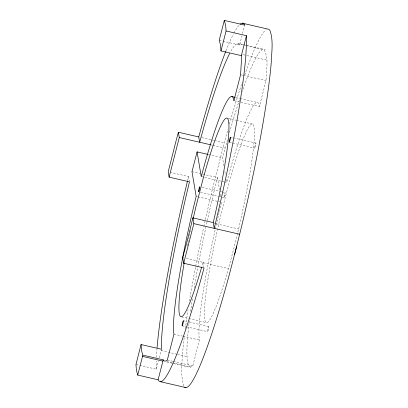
<?xml version="1.0" encoding="UTF-8"?>
<svg xmlns="http://www.w3.org/2000/svg" width="408" height="408" viewBox="0 0 408 408"><rect width="100%" height="100%" fill="white"/><g stroke="black" fill="none" stroke-linecap="round" stroke-linejoin="round"><path stroke-width="0.31" stroke-dasharray="2.04 1.53" d="M233.917 100.659L259.386 106.549L266.041 80.631C266.026 70.625 269.214 59.089 264.216 49.914A162.909 16.351 -77 0 0 242.199 91.616M187.568 180.769L188.593 176.552L170.682 172.411M202.904 174.216L217.459 177.582L213.843 192.336A162.909 16.351 -77 0 0 206.264 225.527M139.674 365.354L156.346 369.204L158.508 360.789M159.278 357.78L161.466 349.258M222.906 41.198L239.578 45.048L241.908 35.965M242.531 33.553L244.698 25.112M172.436 362.896L190.633 367.098L192.785 365.94L199.43 340.058L199.247 338.971A124.032 12.449 -77 0 1 200.149 314.701L200.807 308.958A124.032 12.449 -77 0 1 218.04 217.234L221.641 202.291L221.432 201.057M203.862 226.562A183.947 18.462 -77 0 1 212.16 190.271L224.497 141.811A183.947 18.462 -77 0 1 227.98 129.178M223.905 165.816L222.544 157.789L227.399 139.868M224.298 181.932L226.726 182.493L230.51 168.657A124.032 12.449 -77 0 1 252.761 106.61L254.072 104.693A124.032 12.449 -77 0 1 259.207 105.463L259.386 106.549M186.4 258.32L203.031 262.329A101.944 10.231 -77 0 1 201.807 266.603M239.899 43.804L265.373 49.694M237.65 43.682L243.107 44.941M243.714 45.079L245.534 45.502M246.141 45.64L263.124 49.567M219.198 40.341L222.289 41.055M242.888 54.606L246.529 55.447M247.136 55.585L267.148 60.211M240.567 74.746L242.995 75.302M243.601 75.444L266.041 80.631M235.411 97.39L239.659 98.374M240.261 98.512L257.244 102.439M228.026 118.356L235.911 120.176M236.518 120.314L252.287 123.961M230.444 137.17L232.866 137.731M233.473 137.868L255.918 143.055M229.316 142.275L254.791 148.165M201.792 137.649L210.89 139.75M211.497 139.893L213.925 140.454M214.526 140.592L224.232 142.836M211.181 144.911L212.395 145.192M213.001 145.335L225.129 148.135M208.595 154.566L222.544 157.789M191.984 171.691L199.869 173.517M201.251 176.603L221.264 181.229M221.87 181.371L223.691 181.79M202.164 187.272L219.147 191.199M219.754 191.342L221.575 191.76M222.181 191.898L225.211 192.601M200.43 192.239L218.02 196.304M218.627 196.447L224.084 197.707M196.166 196.406L197.38 196.687M197.987 196.824L219.82 201.873M213.94 223.258L215.761 223.681M216.368 223.819L238.808 229.01M182.692 257.463L183.931 257.749M203.164 262.721L228.638 268.612M181.662 316.894L188.333 318.439M188.94 318.577L206.53 322.641M183.32 320.698L186.956 321.54M189.383 322.101L208.789 326.589M182.192 325.808L185.829 326.65M186.436 326.788L207.662 331.694M173.956 334.167L182.447 336.131M183.054 336.274L199.43 340.058M161.129 350.564L176.899 354.21M177.506 354.353L186.604 356.454M167.311 360.055L172.768 361.315M173.374 361.457L192.785 365.94M166.979 361.631L171.829 362.753M166.551 361.927L173.221 363.467M173.828 363.61L188.384 366.976M135.966 364.497L139.052 365.211M190.633 367.098L189.541 366.756C186.604 363.145 187.272 357.974 186.884 353.619A162.909 16.351 -77 0 1 189.343 320.576M239.578 45.048L238.741 44.023A162.909 16.351 -77 0 0 230.51 51.887M183.692 385.948L182.274 380.843L181.723 372.377A183.947 18.462 -77 0 1 184.38 336.014M224.844 171.375L225.471 175.083M226.2 179.403L226.726 182.493M217.459 177.582L219.55 189.939M220.279 194.264L220.804 197.35M188.593 176.552L189.389 181.264M203.072 262.171L203.857 266.796M156.346 369.204L156.249 366.491A183.947 18.462 -77 0 1 156.3 361.049M185.298 328.792A183.947 18.462 -77 0 1 188.062 309.749M189.455 301.089A183.947 18.462 -77 0 1 195.585 266.873M195.702 266.251A183.947 18.462 -77 0 1 203.602 227.751M229.475 123.899A183.947 18.462 -77 0 1 242.26 82.202M244.718 74.97A183.947 18.462 -77 0 1 266.373 29.549M190.536 311.452A162.909 16.351 -77 0 1 192.586 297.616M194.106 288.237A162.909 16.351 -77 0 1 206.132 226.139M229.48 132.498A162.909 16.351 -77 0 1 239.7 99.052M217.688 228.715A101.944 10.231 -77 0 0 207.325 283.264L206.555 288.645A101.944 10.231 -77 0 0 204.617 318.378L204.918 320.158A101.944 10.231 -77 0 0 210.212 319.214L211.38 317.169A101.944 10.231 -77 0 0 228.506 268.214L230.25 261.926A101.944 10.231 -77 0 0 237.114 235.197L238.756 228.286A101.944 10.231 -77 0 0 252.261 157.957L252.919 152.898A101.944 10.231 -77 0 0 254.199 128.229L253.898 126.449A101.944 10.231 -77 0 0 247.437 129.433L246.182 131.932A101.944 10.231 -77 0 0 228.567 184.681L221.707 211.405A101.944 10.231 -77 0 0 217.816 228.138M187.328 246.065A101.944 10.231 -77 0 1 189.965 233.167M190.21 232.024A101.944 10.231 -77 0 1 190.577 230.306M156.437 357.408A183.947 18.462 -77 0 1 156.963 349.192M225.991 50.781A183.947 18.462 -77 0 1 233.33 34.221M233.881 33.165A183.947 18.462 -77 0 1 239.272 25.021M224.471 196.824A2.627 0.265 -77 0 0 225.272 192.637A2.627 0.265 -77 0 0 224.201 196.003A2.627 0.265 -77 0 0 224.471 196.824M208.049 330.811A2.627 0.265 -77 0 0 208.855 326.624A2.627 0.265 -77 0 0 207.779 329.99A2.627 0.265 -77 0 0 208.049 330.811M255.179 147.278A2.627 0.265 -77 0 0 255.979 143.091A2.627 0.265 -77 0 0 254.903 146.457A2.627 0.265 -77 0 0 255.179 147.278"/><path stroke-width="0.61" d="M240.108 24.23A183.947 18.462 -77 0 1 244.591 24.827L244.698 25.112L224.318 20.4L225.629 25.225L226.083 30.972L246.463 35.685L246.509 43.845L245.738 57.018A183.947 18.462 -77 0 1 216.123 220.509L214.22 228.358L213.241 222.569L192.862 217.862L191.26 224.599A101.944 10.231 -77 0 1 184.396 251.328L182.692 257.463L183.671 263.252L204.051 267.959L203.781 268.969A183.947 18.462 -77 0 1 161.91 381.23L160.477 381.71L159.248 381.322L158.11 379.782L163.231 359.841L142.851 355.128L141.52 350.518L141.086 344.551L161.466 349.258L161.41 347.733A162.909 16.351 -77 0 1 188.369 186.451L189.485 181.851L169.111 177.138L168.213 171.839L175.506 142.984L178.383 132.238L198.757 136.95L199.655 142.249L202.088 133.391A162.909 16.351 -77 0 1 229.679 53.458M213.241 222.569L213.282 222.401A101.944 10.231 -77 0 0 226.787 152.072L227.445 147.007A101.944 10.231 -77 0 0 228.725 122.339L228.424 120.559A101.944 10.231 -77 0 0 221.962 123.542L220.708 126.041A101.944 10.231 -77 0 0 203.097 178.791L196.233 205.52A101.944 10.231 -77 0 0 193.254 218.209M234.656 254.337L241.597 226.394A183.947 18.462 -77 0 0 271.213 62.903C271.58 52.265 273.584 41.014 270.065 30.717A183.947 18.462 -77 0 0 267.801 29.065L242.332 23.18M169.111 177.138L179.275 137.537L178.383 132.238M187.42 181.371L186.686 184.385A183.947 18.462 -77 0 0 157.07 347.876M192.862 217.862L193.841 223.645L183.671 263.252M236.737 246.111L229.255 274.859A183.947 18.462 -77 0 1 187.384 387.115L185.951 387.6L160.477 381.71M141.086 344.551L135.966 364.497L136.42 370.245L137.731 375.069L158.11 379.782M224.318 20.4L219.198 40.341L220.529 44.951L220.963 50.918L241.342 55.631L241.347 61.98L240.567 74.746L233.917 100.659L233.733 99.578A124.032 12.449 -77 0 0 228.597 98.807L227.292 100.725A124.032 12.449 -77 0 0 205.04 162.772L201.251 176.603L197.074 151.898L207.988 154.423M137.731 375.069L142.851 355.128M220.963 50.918L226.083 30.972M241.342 55.631L246.463 35.685M197.074 151.898L191.984 171.691L196.166 196.406L192.566 211.349A124.032 12.449 -77 0 0 175.333 303.073L174.675 308.81A124.032 12.449 -77 0 0 173.772 333.086L173.956 334.167L167.311 360.055L165.158 361.213L164.067 360.866L163.231 359.841M198.757 136.95L199.028 135.92A183.947 18.462 -77 0 1 225.767 51.337M231.775 96.548L234.804 97.252M179.275 137.537L210.574 144.774M193.841 223.645L239.695 234.248M142.53 356.378L162.909 361.085M184.717 387.212L185.951 387.6M201.634 267.204A101.944 10.231 -77 0 1 185.91 311.284L184.742 313.324A101.944 10.231 -77 0 1 179.444 314.267L179.143 312.487A101.944 10.231 -77 0 1 181.081 282.754L181.851 277.379A101.944 10.231 -77 0 1 184.232 262.711M182.58 324.921A2.627 0.265 -77 0 0 183.381 320.734A2.627 0.265 -77 0 0 182.305 324.1A2.627 0.265 -77 0 0 182.58 324.921M229.704 141.387A2.627 0.265 -77 0 0 230.505 137.205A2.627 0.265 -77 0 0 229.429 140.571A2.627 0.265 -77 0 0 229.704 141.387M198.997 190.934A2.627 0.265 -77 0 0 199.803 186.752A2.627 0.265 -77 0 0 198.727 190.118A2.627 0.265 -77 0 0 198.997 190.934"/></g></svg>
